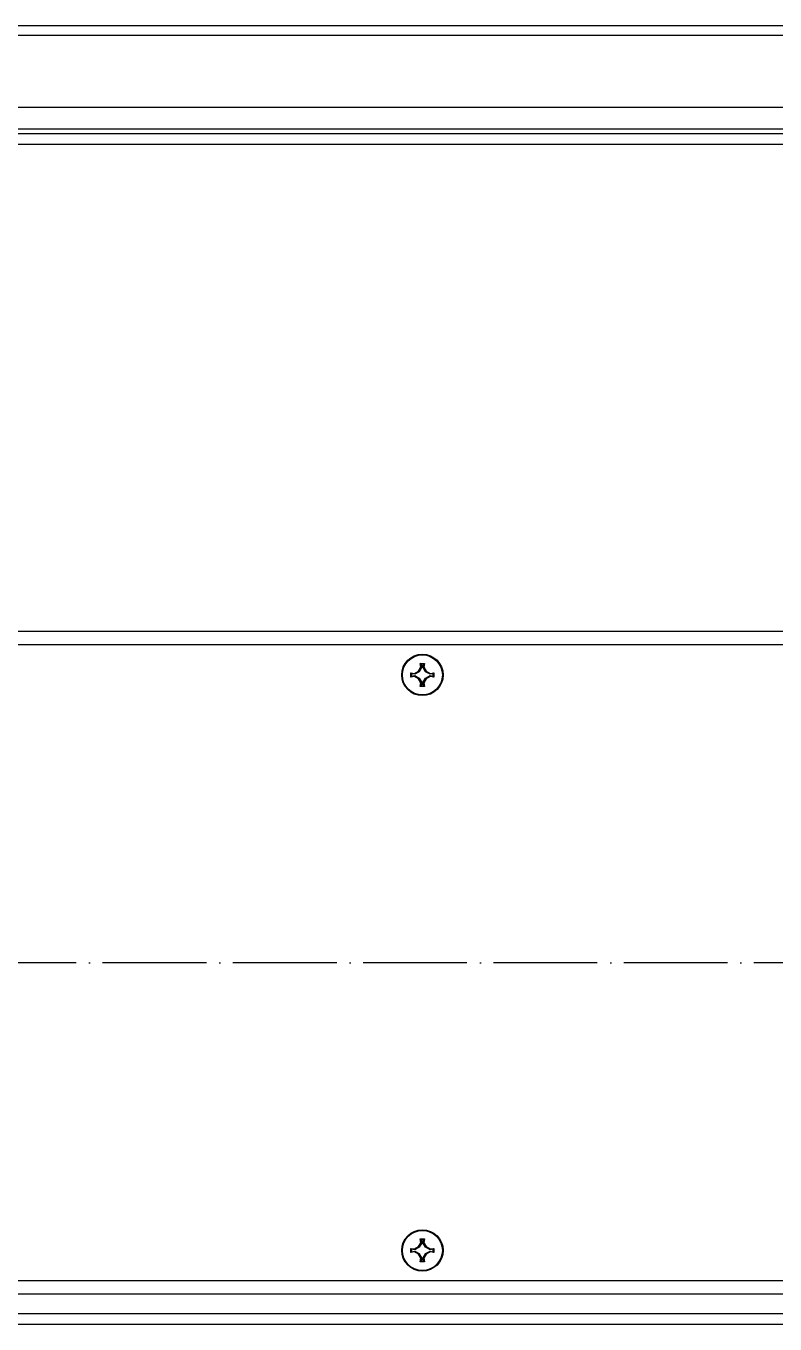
# Model space of a CAD drawing. Header units: millimetres. Extents: x 0 to 53000, y -591 to 24400.
# Drawn here: x 4694.1 to 4867.2, y 2103.7 to 2403.7 of the extents above; entities that cross this region are included whole.
import ezdxf

# ---------------------------------------------------------------- set-up
doc = ezdxf.new("R2010")
doc.units = ezdxf.units.MM
doc.linetypes.add('ACAD_ISO04W100', pattern=[30, 24, -3, 0, -3])
doc.layers.add('Осевые центральные', color=5, linetype='ACAD_ISO04W100', lineweight=30)
doc.layers.add('Основная', color=7, linetype='Continuous', lineweight=30)

msp = doc.modelspace()

# ---------------------------------------------------------------- linework, layer by layer
at = {"layer": 'Осевые центральные'}
msp.add_line((5157.22615, 2187.21677), (4614.22617, 2187.21677), dxfattribs=at)
at = {"layer": 'Основная', "linetype": 'Continuous'}
for p, q in [((5180.25345, 2403.68153), (4587.45346, 2403.68153)), ((4587.45346, 2401.58152), (5180.25345, 2401.58152)), ((4597.65345, 2384.88152), (5170.05346, 2384.88152)), ((4608.55043, 2379.91677), (5162.90188, 2379.91677)), ((5182.68976, 2378.71678), (4588.76256, 2378.71678)), ((5183.02617, 2376.31678), (4589.42616, 2376.31678)), ((5138.72615, 2263.71678), (4632.72617, 2263.71678)), ((4634.72617, 2260.71678), (5136.72615, 2260.71678)), ((4785.23651, 2256.37549), (4785.72616, 2256.37683)), ((4785.38585, 2255.51353), (4785.23651, 2256.37549)), ((4785.44257, 2256.20657), (4785.23651, 2256.37549)), ((4785.44257, 2256.20657), (4785.58782, 2255.4803)), ((4786.00975, 2256.20657), (4785.44257, 2256.20657)), ((4785.72616, 2256.37683), (4786.2158, 2256.37549)), ((4785.86449, 2255.4803), (4786.00975, 2256.20657)), ((4786.00975, 2256.20657), (4786.2158, 2256.37549)), ((4786.2158, 2256.37549), (4786.06647, 2255.51353)), ((4783.06744, 2254.20642), (4783.9294, 2254.05708)), ((4783.06744, 2253.22713), (4783.06744, 2254.20642)), ((4783.23637, 2254.00036), (4783.06744, 2254.20642)), ((4783.06744, 2253.22713), (4783.23637, 2253.43319)), ((4783.9294, 2253.37647), (4783.06744, 2253.22713)), ((4783.96263, 2253.85511), (4783.23637, 2254.00036)), ((4783.23637, 2254.00036), (4783.23637, 2253.43319)), ((4783.23637, 2253.43319), (4783.96263, 2253.57844)), ((4783.9294, 2254.05708), (4784.84539, 2254.59754)), ((4783.96263, 2253.85511), (4783.9294, 2254.05708)), ((4783.9294, 2253.37647), (4783.96263, 2253.57844)), ((4784.84539, 2252.83601), (4783.9294, 2253.37647)), ((4784.99297, 2254.44997), (4783.96263, 2253.85511)), ((4783.96263, 2253.57844), (4784.99297, 2252.98358)), ((4784.84539, 2254.59754), (4785.38585, 2255.51353)), ((4784.99297, 2254.44997), (4784.84539, 2254.59754)), ((4784.84539, 2252.83601), (4784.99297, 2252.98358)), ((4785.38585, 2251.92002), (4784.84539, 2252.83601)), ((4785.58782, 2255.4803), (4784.99297, 2254.44997)), ((4784.99297, 2252.98358), (4785.58782, 2251.95325)), ((4785.58782, 2255.4803), (4785.38585, 2255.51353)), ((4785.86449, 2255.4803), (4786.06647, 2255.51353)), ((4786.45935, 2254.44997), (4785.86449, 2255.4803)), ((4785.86449, 2251.95325), (4786.45935, 2252.98358)), ((4786.06647, 2255.51353), (4786.60693, 2254.59754)), ((4786.60693, 2252.83601), (4786.06647, 2251.92002)), ((4786.60693, 2254.59754), (4786.45935, 2254.44997)), ((4787.48968, 2253.85511), (4786.45935, 2254.44997)), ((4786.45935, 2252.98358), (4787.48968, 2253.57844)), ((4786.45935, 2252.98358), (4786.60693, 2252.83601)), ((4786.60693, 2254.59754), (4787.52292, 2254.05708)), ((4787.52292, 2253.37647), (4786.60693, 2252.83601)), ((4787.52292, 2254.05708), (4787.48968, 2253.85511)), ((4788.21595, 2254.00036), (4787.48968, 2253.85511)), ((4787.48968, 2253.57844), (4787.52292, 2253.37647)), ((4787.48968, 2253.57844), (4788.21595, 2253.43319)), ((4787.52292, 2254.05708), (4788.38487, 2254.20642)), ((4788.38487, 2253.22713), (4787.52292, 2253.37647)), ((4788.38487, 2254.20642), (4788.21595, 2254.00036)), ((4788.21595, 2253.43319), (4788.21595, 2254.00036)), ((4788.21595, 2253.43319), (4788.38487, 2253.22713)), ((4788.38487, 2254.20642), (4788.38487, 2253.22713)), ((4785.23651, 2251.05806), (4785.38585, 2251.92002)), ((4785.44257, 2251.22698), (4785.23651, 2251.05806)), ((4785.72616, 2251.05672), (4785.23651, 2251.05806)), ((4785.58782, 2251.95325), (4785.38585, 2251.92002)), ((4785.58782, 2251.95325), (4785.44257, 2251.22698)), ((4785.44257, 2251.22698), (4786.00975, 2251.22698)), ((4786.2158, 2251.05806), (4785.72616, 2251.05672)), ((4785.86449, 2251.95325), (4786.06647, 2251.92002)), ((4786.00975, 2251.22698), (4785.86449, 2251.95325)), ((4786.2158, 2251.05806), (4786.00975, 2251.22698)), ((4786.06647, 2251.92002), (4786.2158, 2251.05806)), ((4783.06744, 2121.20642), (4783.9294, 2121.05708)), ((4783.06744, 2120.22713), (4783.06744, 2121.20642)), ((4783.23637, 2121.00036), (4783.06744, 2121.20642)), ((4783.96263, 2120.85511), (4783.23637, 2121.00036)), ((4783.23637, 2121.00036), (4783.23637, 2120.43319)), ((4783.9294, 2121.05708), (4784.84539, 2121.59754)), ((4783.96263, 2120.85511), (4783.9294, 2121.05708)), ((4784.99297, 2121.44997), (4783.96263, 2120.85511)), ((4784.84539, 2121.59754), (4785.38585, 2122.51354)), ((4784.99297, 2121.44997), (4784.84539, 2121.59754)), ((4785.58782, 2122.4803), (4784.99297, 2121.44997)), ((4785.23651, 2123.37549), (4785.72616, 2123.37683)), ((4785.38585, 2122.51354), (4785.23651, 2123.37549)), ((4785.44257, 2123.20657), (4785.23651, 2123.37549)), ((4785.58782, 2122.4803), (4785.38585, 2122.51354)), ((4785.44257, 2123.20657), (4785.58782, 2122.4803)), ((4786.00975, 2123.20657), (4785.44257, 2123.20657)), ((4785.72616, 2123.37683), (4786.2158, 2123.37549)), ((4785.86449, 2122.4803), (4786.00975, 2123.20657)), ((4785.86449, 2122.4803), (4786.06647, 2122.51354)), ((4786.45935, 2121.44997), (4785.86449, 2122.4803)), ((4786.00975, 2123.20657), (4786.2158, 2123.37549)), ((4786.2158, 2123.37549), (4786.06647, 2122.51354)), ((4786.06647, 2122.51354), (4786.60693, 2121.59754)), ((4786.60693, 2121.59754), (4786.45935, 2121.44997)), ((4787.48968, 2120.85511), (4786.45935, 2121.44997)), ((4786.60693, 2121.59754), (4787.52292, 2121.05708)), ((4787.52292, 2121.05708), (4787.48968, 2120.85511)), ((4788.21595, 2121.00036), (4787.48968, 2120.85511)), ((4787.52292, 2121.05708), (4788.38487, 2121.20642)), ((4788.38487, 2121.20642), (4788.21595, 2121.00036)), ((4788.21595, 2120.43319), (4788.21595, 2121.00036)), ((4788.38487, 2121.20642), (4788.38487, 2120.22713)), ((4783.06744, 2120.22713), (4783.23637, 2120.43319)), ((4783.9294, 2120.37646), (4783.06744, 2120.22713)), ((4783.23637, 2120.43319), (4783.96263, 2120.57844)), ((4783.9294, 2120.37646), (4783.96263, 2120.57844)), ((4784.84539, 2119.83601), (4783.9294, 2120.37646)), ((4783.96263, 2120.57844), (4784.99297, 2119.98358)), ((4784.84539, 2119.83601), (4784.99297, 2119.98358)), ((4785.38585, 2118.92002), (4784.84539, 2119.83601)), ((4784.99297, 2119.98358), (4785.58782, 2118.95325)), ((4785.23651, 2118.05806), (4785.38585, 2118.92002)), ((4785.44257, 2118.22699), (4785.23651, 2118.05806)), ((4785.72616, 2118.05672), (4785.23651, 2118.05806)), ((4785.58782, 2118.95325), (4785.38585, 2118.92002)), ((4785.58782, 2118.95325), (4785.44257, 2118.22699)), ((4785.44257, 2118.22699), (4786.00975, 2118.22699)), ((4786.2158, 2118.05806), (4785.72616, 2118.05672)), ((4785.86449, 2118.95325), (4786.45935, 2119.98358)), ((4785.86449, 2118.95325), (4786.06647, 2118.92002)), ((4786.00975, 2118.22699), (4785.86449, 2118.95325)), ((4786.2158, 2118.05806), (4786.00975, 2118.22699)), ((4786.60693, 2119.83601), (4786.06647, 2118.92002)), ((4786.06647, 2118.92002), (4786.2158, 2118.05806)), ((4786.45935, 2119.98358), (4787.48968, 2120.57844)), ((4786.45935, 2119.98358), (4786.60693, 2119.83601)), ((4787.52292, 2120.37646), (4786.60693, 2119.83601)), ((4787.48968, 2120.57844), (4787.52292, 2120.37646)), ((4787.48968, 2120.57844), (4788.21595, 2120.43319)), ((4788.38487, 2120.22713), (4787.52292, 2120.37646)), ((4788.21595, 2120.43319), (4788.38487, 2120.22713)), ((5136.72615, 2113.71678), (4634.72617, 2113.71678)), ((4632.72617, 2110.71677), (5138.72615, 2110.71677)), ((4589.42616, 2106.11677), (5183.27615, 2106.11677)), ((4588.82615, 2103.71677), (5182.93724, 2103.71677))]:
    msp.add_line(p, q, dxfattribs=at)
for centre, radius in [((4785.72616, 2253.71677), 4.78654), ((4785.72616, 2253.71677), 4.62169), ((4785.72616, 2120.71677), 4.78654), ((4785.72616, 2120.71677), 4.62169)]:
    msp.add_circle(centre, radius, dxfattribs=at)

doc.saveas('drawing.dxf')
